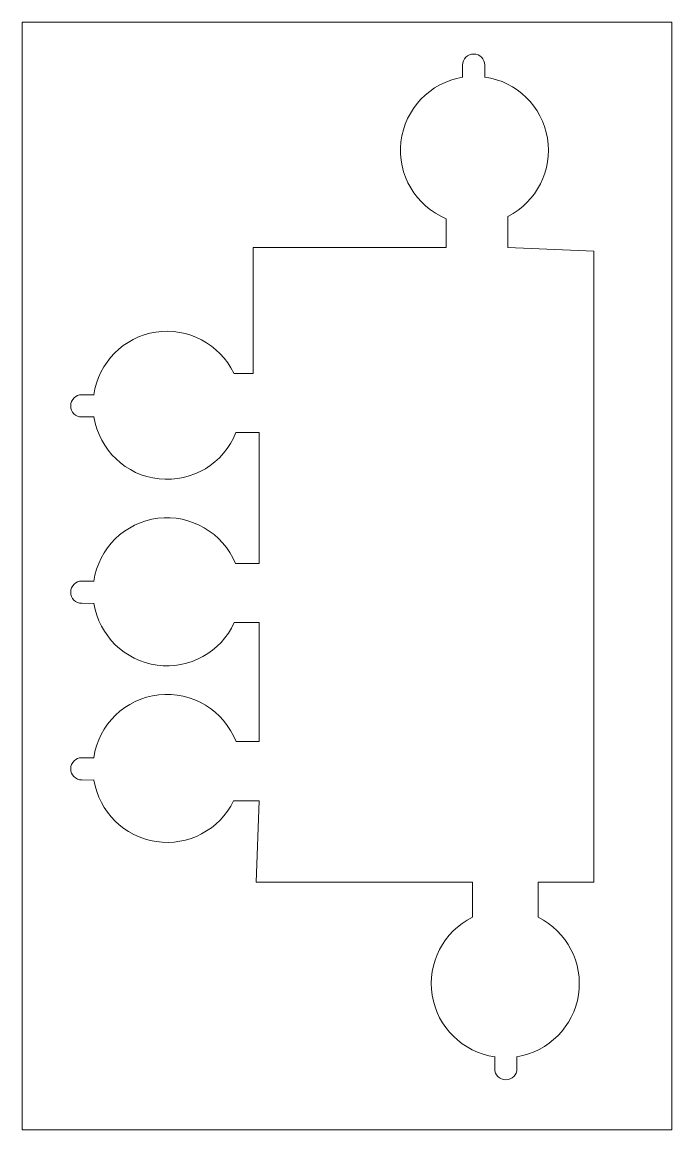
# Model space of a CAD drawing. Header units: inches. Extents: x 10 to 72, y 9 to 114.
import ezdxf

# ---------------------------------------------------------------- set-up
doc = ezdxf.new("R2010")
doc.units = ezdxf.units.IN
doc.header["$MEASUREMENT"] = 0

msp = doc.modelspace()

# ---------------------------------------------------------------- linework, layer by layer
at = {"color": 1, "lineweight": 5}
for p, q in [((52.16, 109.47), (52.16, 108.3)), ((54.26, 109.47), (54.26, 108.3)), ((50.61, 92.21), (32.34, 92.21)), ((32.34, 92.21), (32.34, 80.32)), ((64.57, 91.88), (56.44, 92.21)), ((64.57, 32.22), (64.57, 91.88)), ((16.15, 78.3), (17.31, 78.3)), ((16.14, 76.2), (17.31, 76.2)), ((32.9, 62.34), (32.9, 74.74)), ((16.15, 60.68), (17.31, 60.67)), ((16.14, 58.58), (17.31, 58.57)), ((32.9, 45.5), (32.9, 56.76)), ((16.15, 43.98), (17.31, 43.97)), ((16.14, 41.88), (17.31, 41.87)), ((32.62, 32.22), (32.9, 39.91)), ((53.1, 32.22), (32.62, 32.22)), ((59.31, 32.22), (64.57, 32.22)), ((55.2, 14.57), (55.2, 15.73)), ((57.3, 14.56), (57.3, 15.73))]:
    msp.add_line(p, q, dxfattribs=at)
msp.add_lwpolyline([(10.49, 113.53), (71.95, 113.53), (71.95, 8.79), (10.49, 8.79)], close=True, dxfattribs=at)
for points in [[(50.61, 92.21), (50.61, 94.94)], [(56.44, 95.17), (56.44, 92.21)], [(32.34, 80.32), (30.51, 80.32)], [(30.71, 74.74), (32.9, 74.74)], [(32.9, 62.34), (30.67, 62.34)], [(30.56, 56.76), (32.9, 56.76)], [(32.9, 45.5), (30.72, 45.5)], [(30.49, 39.91), (32.9, 39.91)], [(53.1, 28.89), (53.1, 32.22)], [(59.31, 32.22), (59.31, 28.89)]]:
    msp.add_lwpolyline(points, dxfattribs=at)
for centre, radius, start, end in [((53.21, 109.47), 1.05, 0, 180), ((53.28, 101.41), 7, 99.1994, 247.6176), ((53.28, 101.41), 7, 296.8376, 81.9447), ((24.2, 77.3), 7, 25.6174, 171.7982), ((16.14, 77.25), 1.05, 89.8535, 269.8535), ((24.2, 77.3), 7, 189.0529, 338.5369), ((24.2, 59.67), 7, 22.4185, 171.7982), ((16.14, 59.63), 1.05, 89.8535, 269.8535), ((24.2, 59.67), 7, 189.0529, 335.3615), ((24.2, 42.97), 7, 21.1686, 171.7982), ((16.14, 42.93), 1.05, 89.8535, 269.8535), ((24.2, 42.97), 7, 189.0529, 334.078), ((56.2, 22.62), 7, 116.3225, 261.7982), ((56.2, 22.62), 7, 279.0529, 63.6775), ((56.25, 14.57), 1.05, 179.8535, 359.8535)]:
    msp.add_arc(centre, radius, start, end, dxfattribs=at)

doc.saveas('drawing.dxf')
